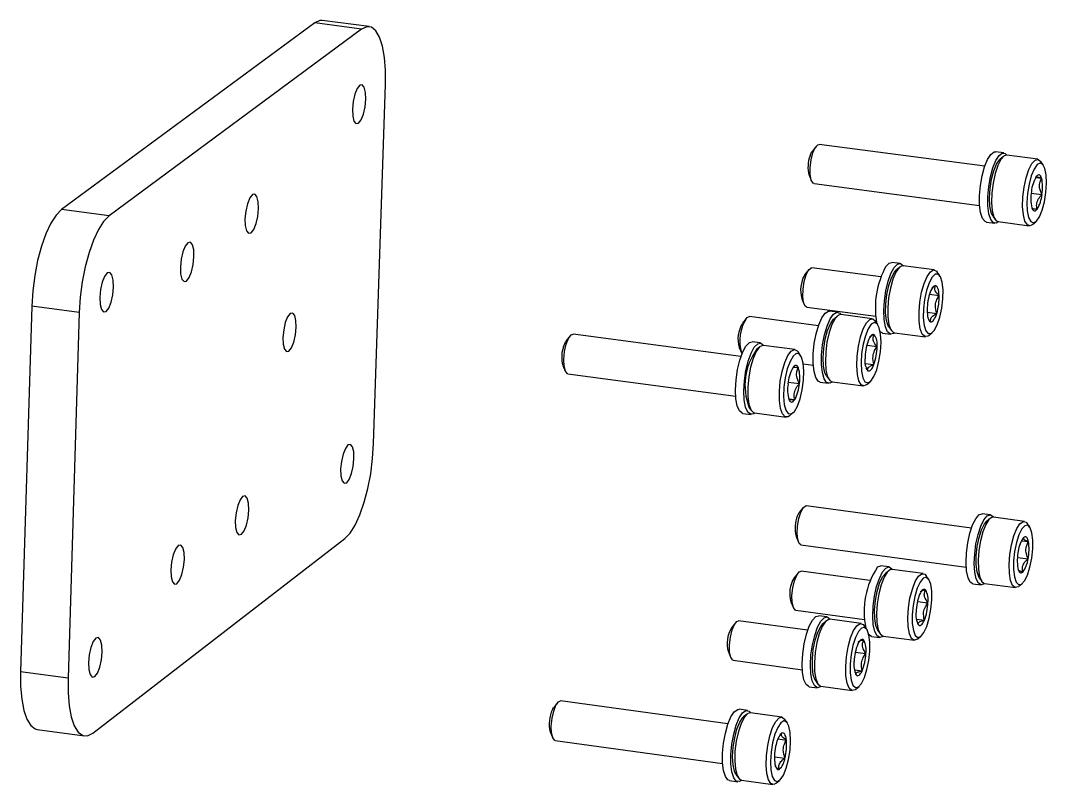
# Model space of a CAD drawing. Header units: millimetres. Extents: x 0 to 279, y 0 to 216.
# Drawn here: x 199.59 to 228.51, y 63.4 to 84.94 of the extents above; entities that cross this region are included whole.
import ezdxf

# ---------------------------------------------------------------- set-up
doc = ezdxf.new("R2010")
doc.units = ezdxf.units.MM

msp = doc.modelspace()

# ---------------------------------------------------------------- linework, layer by layer
at = {"color": 7, "linetype": 'Continuous', "lineweight": 25}
for p, q in [((207.88, 84.87), (200.742, 79.607)), ((209.202, 84.698), (207.88, 84.87)), ((209.416, 84.767), (208.094, 84.939)), ((209.202, 84.698), (202.082, 79.429)), ((209.542, 73.009), (209.876, 83.133)), ((222.014, 81.389), (221.904, 81.25)), ((226.769, 80.829), (222.099, 81.44)), ((227.306, 81.207), (227.074, 81.237)), ((227.294, 81.104), (227.202, 81.026)), ((228.265, 81.025), (227.389, 81.14)), ((228.416, 80.867), (228.347, 80.967)), ((221.817, 80.575), (221.887, 80.412)), ((228.206, 80.516), (228.371, 80.495)), ((228.214, 80.536), (228.222, 80.539)), ((221.956, 80.341), (226.625, 79.728)), ((228.077, 80.073), (228.382, 80.033)), ((202.082, 79.429), (200.742, 79.607)), ((226.817, 79.256), (227.049, 79.225)), ((226.994, 79.427), (227.063, 79.327)), ((227.145, 79.268), (228.021, 79.153)), ((228.116, 79.189), (228.208, 79.267)), ((224.384, 78.09), (224.15, 78.121)), ((221.811, 77.917), (221.7, 77.776)), ((223.84, 77.711), (221.896, 77.967)), ((224.37, 77.986), (224.277, 77.907)), ((225.347, 77.906), (224.466, 78.023)), ((225.501, 77.746), (225.431, 77.846)), ((221.694, 77.768), (221.7, 77.776)), ((225.214, 77.226), (225.482, 77.19)), ((221.611, 77.096), (221.682, 76.931)), ((199.903, 76.883), (199.587, 66.578)), ((201.245, 76.704), (199.903, 76.883)), ((201.245, 76.704), (200.926, 66.394)), ((221.751, 76.86), (223.695, 76.603)), ((222.629, 76.716), (222.395, 76.747)), ((223.597, 76.531), (222.712, 76.648)), ((225.147, 76.714), (225.415, 76.678)), ((220.047, 76.542), (219.936, 76.402)), ((220.064, 76.562), (220.133, 76.594)), ((222.083, 76.335), (220.133, 76.594)), ((222.614, 76.611), (222.521, 76.532)), ((223.751, 76.369), (223.681, 76.47)), ((225.198, 76.49), (225.247, 76.44)), ((219.895, 75.465), (215.164, 76.094)), ((223.889, 76.126), (224.122, 76.095)), ((224.066, 76.299), (224.135, 76.199)), ((224.22, 76.138), (225.1, 76.022)), ((225.197, 76.058), (225.29, 76.137)), ((215.075, 76.041), (214.964, 75.9)), ((220.446, 75.847), (220.211, 75.878)), ((221.418, 75.661), (220.529, 75.779)), ((223.443, 75.784), (223.733, 75.746)), ((219.846, 75.719), (219.917, 75.554)), ((220.43, 75.741), (220.336, 75.662)), ((221.574, 75.498), (221.504, 75.599)), ((214.874, 75.217), (214.944, 75.052)), ((221.651, 75.261), (221.936, 75.223)), ((223.398, 75.273), (223.644, 75.24)), ((215.017, 74.978), (219.747, 74.346)), ((222.309, 74.918), (222.378, 74.818)), ((223.42, 75.136), (223.474, 75.066)), ((221.229, 74.745), (221.545, 74.703)), ((222.131, 74.744), (222.366, 74.713)), ((222.464, 74.756), (223.348, 74.638)), ((223.445, 74.675), (223.538, 74.754)), ((220.122, 74.04), (220.192, 73.939)), ((221.24, 74.275), (221.412, 74.252)), ((219.945, 73.864), (220.18, 73.833)), ((220.279, 73.877), (221.167, 73.758)), ((221.266, 73.795), (221.36, 73.875)), ((221.65, 71.205), (221.54, 71.066)), ((226.393, 70.628), (221.734, 71.255)), ((226.929, 71.003), (226.698, 71.034)), ((226.917, 70.901), (226.825, 70.823)), ((227.885, 70.819), (227.012, 70.936)), ((228.036, 70.661), (227.967, 70.76)), ((201.629, 64.847), (208.731, 70.333)), ((221.451, 70.392), (221.52, 70.229)), ((221.588, 70.159), (226.247, 69.531)), ((227.804, 70.273), (228.001, 70.247)), ((227.689, 69.803), (227.988, 69.763)), ((221.538, 69.4), (221.591, 69.417)), ((223.531, 69.155), (221.591, 69.417)), ((224.073, 69.532), (223.84, 69.563)), ((224.06, 69.428), (223.967, 69.35)), ((225.035, 69.346), (224.156, 69.465)), ((221.506, 69.367), (221.395, 69.227)), ((225.187, 69.186), (225.118, 69.286)), ((226.613, 69.228), (226.682, 69.129)), ((226.435, 69.058), (226.667, 69.027)), ((226.764, 69.07), (227.637, 68.952)), ((227.731, 68.987), (227.823, 69.064)), ((221.304, 68.548), (221.375, 68.383)), ((224.872, 68.563), (225.167, 68.523)), ((221.443, 68.313), (223.383, 68.05)), ((219.784, 67.998), (219.83, 68.011)), ((221.776, 67.747), (219.83, 68.011)), ((222.006, 68.134), (222.088, 68.156)), ((222.321, 68.125), (222.088, 68.156)), ((222.307, 68.02), (222.213, 67.942)), ((223.286, 67.937), (222.404, 68.057)), ((224.84, 68.06), (225.066, 68.03)), ((219.744, 67.96), (219.632, 67.82)), ((223.44, 67.776), (223.371, 67.876)), ((223.752, 67.745), (223.822, 67.645)), ((224.872, 67.941), (224.899, 67.9)), ((223.575, 67.573), (223.808, 67.542)), ((223.905, 67.585), (224.784, 67.465)), ((224.88, 67.501), (224.973, 67.579)), ((219.541, 67.138), (219.611, 66.973)), ((223.118, 67.132), (223.418, 67.091)), ((219.681, 66.901), (221.627, 66.636)), ((200.926, 66.394), (199.587, 66.578)), ((223.092, 66.632), (223.311, 66.602)), ((221.998, 66.331), (222.067, 66.231)), ((221.82, 66.158), (222.054, 66.126)), ((222.151, 66.169), (223.033, 66.049)), ((223.131, 66.085), (223.224, 66.164)), ((214.722, 65.702), (214.611, 65.561)), ((219.53, 65.108), (214.811, 65.754)), ((214.583, 65.517), (214.611, 65.561)), ((220.08, 65.487), (219.845, 65.52)), ((220.064, 65.382), (219.971, 65.303)), ((221.049, 65.298), (220.163, 65.419)), ((221.204, 65.135), (221.135, 65.236)), ((200.058, 64.952), (201.394, 64.768)), ((214.519, 64.88), (214.589, 64.715)), ((221.052, 64.848), (220.994, 64.804)), ((214.661, 64.64), (219.38, 63.992)), ((220.938, 64.687), (221.177, 64.654)), ((220.841, 64.184), (221.137, 64.143)), ((219.752, 63.686), (219.822, 63.585)), ((219.575, 63.511), (219.809, 63.479)), ((219.907, 63.522), (220.793, 63.4)), ((220.892, 63.437), (220.986, 63.516))]:
    msp.add_line(p, q, dxfattribs=at)
at = {"color": 7, "linetype": 'Continuous', "lineweight": 25, "flags": 128}
for points in [[(208.094, 84.939), (208.024, 84.937), (207.88, 84.87)], [(209.876, 83.133), (209.875, 83.535), (209.846, 83.9), (209.789, 84.215), (209.708, 84.467), (209.604, 84.647), (209.482, 84.748), (209.346, 84.765), (209.202, 84.698)], [(209.32, 82.719), (209.313, 82.913), (209.278, 83.056), (209.221, 83.127), (209.15, 83.114), (209.077, 83.02), (209.012, 82.858), (208.965, 82.654), (208.944, 82.439), (208.952, 82.245), (208.987, 82.102), (209.044, 82.032), (209.115, 82.045), (209.188, 82.139), (209.253, 82.3), (209.299, 82.504), (209.32, 82.719)], [(221.925, 81.206), (221.99, 81.354), (222.061, 81.432), (222.099, 81.44)], [(221.843, 81.123), (221.888, 81.226), (221.904, 81.25)], [(221.956, 80.341), (221.927, 80.354), (221.876, 80.44), (221.849, 80.595), (221.848, 80.795), (221.875, 81.01), (221.925, 81.206)], [(226.764, 80.815), (226.847, 81.021), (226.939, 81.164), (227.031, 81.232), (227.074, 81.237)], [(226.994, 79.427), (226.948, 79.525), (226.912, 79.708), (226.901, 79.941), (226.918, 80.201), (226.96, 80.462), (227.023, 80.699), (227.102, 80.889), (227.188, 81.013), (227.202, 81.026)], [(227.389, 81.14), (227.315, 81.12), (227.224, 81.021), (227.136, 80.85), (227.06, 80.621), (227.002, 80.355), (226.968, 80.076), (226.961, 79.808), (226.981, 79.575), (227.026, 79.399), (227.093, 79.294), (227.145, 79.268)], [(226.996, 80.785), (227.08, 80.991), (227.171, 81.134), (227.263, 81.202), (227.348, 81.191), (227.395, 81.143)], [(228.116, 79.189), (228.051, 79.154), (227.969, 79.179), (227.902, 79.284), (227.857, 79.46), (227.837, 79.693), (227.845, 79.961), (227.879, 80.24), (227.936, 80.506), (228.012, 80.735), (228.1, 80.907), (228.191, 81.005), (228.278, 81.023), (228.347, 80.967)], [(226.817, 79.256), (226.776, 79.271), (226.704, 79.361), (226.652, 79.523), (226.624, 79.743), (226.622, 80.005), (226.647, 80.286), (226.695, 80.563), (226.764, 80.815)], [(227.154, 79.267), (227.093, 79.23), (227.008, 79.241), (226.936, 79.331), (226.885, 79.492), (226.857, 79.713), (226.855, 79.974), (226.879, 80.255), (226.927, 80.533), (226.996, 80.785)], [(228.387, 79.594), (228.45, 79.831), (228.492, 80.092), (228.508, 80.352), (228.498, 80.585), (228.462, 80.768), (228.403, 80.884), (228.328, 80.921), (228.243, 80.875), (228.158, 80.751), (228.079, 80.561), (228.016, 80.324), (227.974, 80.063), (227.957, 79.803), (227.967, 79.57), (228.004, 79.387), (228.063, 79.271), (228.138, 79.235), (228.223, 79.281), (228.308, 79.405), (228.387, 79.594)], [(228.371, 80.495), (228.358, 80.529), (228.343, 80.556), (228.325, 80.575), (228.306, 80.585), (228.286, 80.586), (228.265, 80.579), (228.244, 80.563), (228.222, 80.539)], [(206.296, 79.635), (206.288, 79.83), (206.252, 79.973), (206.194, 80.044), (206.122, 80.03), (206.048, 79.935), (205.982, 79.772), (205.935, 79.567), (205.914, 79.35), (205.922, 79.155), (205.958, 79.011), (206.016, 78.941), (206.088, 78.955), (206.162, 79.05), (206.228, 79.213), (206.275, 79.418), (206.296, 79.635)], [(200.742, 79.607), (200.59, 79.455), (200.441, 79.225), (200.302, 78.928), (200.176, 78.573), (200.07, 78.176), (199.987, 77.751), (199.931, 77.314), (199.903, 76.883)], [(228.095, 79.66), (228.108, 79.626), (228.123, 79.599), (228.141, 79.581), (228.16, 79.57), (228.18, 79.569), (228.201, 79.576), (228.222, 79.592), (228.244, 79.616)], [(202.082, 79.429), (201.931, 79.277), (201.783, 79.047), (201.643, 78.75), (201.518, 78.395), (201.412, 77.997), (201.329, 77.572), (201.272, 77.135), (201.245, 76.704)], [(204.477, 78.277), (204.469, 78.473), (204.433, 78.617), (204.375, 78.687), (204.302, 78.674), (204.227, 78.578), (204.161, 78.414), (204.114, 78.208), (204.093, 77.99), (204.101, 77.794), (204.137, 77.65), (204.196, 77.58), (204.268, 77.594), (204.343, 77.69), (204.409, 77.853), (204.456, 78.06), (204.477, 78.277)], [(223.982, 78.007), (224.075, 78.102), (224.15, 78.121)], [(202.21, 77.423), (202.201, 77.62), (202.165, 77.765), (202.106, 77.835), (202.032, 77.821), (201.957, 77.725), (201.89, 77.56), (201.842, 77.352), (201.821, 77.134), (201.829, 76.937), (201.866, 76.792), (201.926, 76.722), (201.999, 76.736), (202.074, 76.832), (202.141, 76.997), (202.189, 77.204), (202.21, 77.423)], [(221.751, 76.86), (221.71, 76.885), (221.663, 76.988), (221.641, 77.156), (221.647, 77.364), (221.679, 77.579), (221.734, 77.769), (221.802, 77.904)], [(221.802, 77.904), (221.874, 77.965), (221.896, 77.967)], [(224.229, 76.137), (224.197, 76.114), (224.108, 76.098), (224.03, 76.163), (223.971, 76.303), (223.934, 76.507), (223.923, 76.759), (223.939, 77.038), (223.981, 77.321), (224.044, 77.586), (224.124, 77.81), (224.215, 77.977)], [(224.066, 76.299), (224.047, 76.332), (223.998, 76.485), (223.975, 76.698), (223.978, 76.95), (224.009, 77.215), (224.063, 77.469), (224.136, 77.685), (224.221, 77.844), (224.277, 77.907)], [(224.466, 78.023), (224.445, 78.023), (224.354, 77.972), (224.262, 77.841), (224.177, 77.643), (224.107, 77.395), (224.057, 77.119), (224.034, 76.839), (224.037, 76.581), (224.068, 76.367), (224.124, 76.217), (224.199, 76.144), (224.22, 76.138)], [(224.215, 77.977), (224.309, 78.071), (224.398, 78.087), (224.476, 78.021), (224.477, 78.019)], [(225.197, 76.058), (225.167, 76.037), (225.08, 76.027), (225.005, 76.1), (224.95, 76.251), (224.919, 76.464), (224.915, 76.722), (224.939, 77.002), (224.988, 77.278), (225.058, 77.527), (225.143, 77.725), (225.235, 77.855), (225.326, 77.907), (225.408, 77.874), (225.431, 77.846)], [(225.346, 76.201), (225.431, 76.359), (225.503, 76.576), (225.558, 76.829), (225.588, 77.095), (225.592, 77.346), (225.569, 77.559), (225.52, 77.713), (225.452, 77.792), (225.37, 77.789), (225.282, 77.704), (225.198, 77.545), (225.125, 77.328), (225.071, 77.075), (225.04, 76.809), (225.036, 76.557), (225.06, 76.344), (225.108, 76.191), (225.177, 76.112), (225.259, 76.115), (225.346, 76.201)], [(225.382, 77.464), (225.361, 77.462), (225.339, 77.452), (225.317, 77.433), (225.295, 77.406), (225.273, 77.371), (225.252, 77.329), (225.232, 77.28), (225.214, 77.226)], [(225.482, 77.19), (225.478, 77.247), (225.471, 77.299), (225.462, 77.346), (225.45, 77.385), (225.436, 77.417), (225.419, 77.441), (225.401, 77.457), (225.382, 77.464)], [(207.36, 76.289), (207.352, 76.481), (207.317, 76.622), (207.26, 76.691), (207.19, 76.677), (207.116, 76.582), (207.052, 76.421), (207.006, 76.219), (206.985, 76.005), (206.992, 75.813), (207.028, 75.671), (207.085, 75.603), (207.155, 75.617), (207.228, 75.711), (207.293, 75.872), (207.339, 76.075), (207.36, 76.289)], [(222.131, 74.744), (222.077, 74.769), (222.007, 74.872), (221.958, 75.046), (221.933, 75.276), (221.935, 75.545), (221.964, 75.83), (222.017, 76.108), (222.09, 76.357), (222.177, 76.556), (222.271, 76.689)], [(222.473, 74.755), (222.397, 74.713), (222.311, 74.737), (222.241, 74.84), (222.192, 75.014), (222.167, 75.245), (222.17, 75.514), (222.198, 75.799), (222.252, 76.077), (222.325, 76.326), (222.412, 76.525), (222.506, 76.658)], [(222.271, 76.689), (222.365, 76.746), (222.395, 76.747)], [(222.712, 76.648), (222.642, 76.631), (222.549, 76.536), (222.459, 76.367), (222.38, 76.139), (222.32, 75.872), (222.284, 75.589), (222.275, 75.317), (222.293, 75.079), (222.338, 74.897), (222.405, 74.786), (222.464, 74.756)], [(222.506, 76.658), (222.599, 76.715), (222.684, 76.691), (222.722, 76.647)], [(225.147, 76.714), (225.151, 76.657), (225.157, 76.604), (225.167, 76.558), (225.179, 76.519), (225.193, 76.487), (225.209, 76.463), (225.228, 76.447), (225.247, 76.44)], [(225.247, 76.44), (225.268, 76.442), (225.29, 76.452), (225.312, 76.471), (225.334, 76.498), (225.355, 76.533), (225.376, 76.575), (225.396, 76.624), (225.415, 76.678)], [(222.309, 74.918), (222.265, 75.01), (222.227, 75.193), (222.215, 75.427), (222.231, 75.689), (222.273, 75.954), (222.337, 76.195), (222.417, 76.389), (222.504, 76.517), (222.521, 76.532)], [(223.445, 74.675), (223.373, 74.639), (223.289, 74.668), (223.223, 74.779), (223.178, 74.961), (223.159, 75.199), (223.168, 75.472), (223.205, 75.754), (223.265, 76.022), (223.343, 76.25), (223.433, 76.419), (223.527, 76.514), (223.615, 76.526), (223.681, 76.47)], [(223.556, 74.77), (223.643, 74.898), (223.723, 75.093), (223.787, 75.333), (223.829, 75.598), (223.845, 75.86), (223.833, 76.094), (223.795, 76.276), (223.734, 76.391), (223.657, 76.425), (223.57, 76.375), (223.482, 76.247), (223.403, 76.053), (223.339, 75.812), (223.297, 75.547), (223.281, 75.285), (223.293, 75.051), (223.331, 74.868), (223.392, 74.754), (223.469, 74.721), (223.556, 74.77)], [(214.969, 75.811), (215.034, 75.976), (215.107, 76.074), (215.164, 76.094)], [(223.652, 76.079), (223.632, 76.087), (223.611, 76.086), (223.589, 76.076), (223.567, 76.057), (223.545, 76.03), (223.523, 75.996), (223.502, 75.954), (223.481, 75.906)], [(223.889, 76.126), (223.875, 76.129), (223.815, 76.17)], [(214.891, 75.741), (214.936, 75.855), (214.964, 75.9)], [(215.017, 74.978), (215.003, 74.981), (214.946, 75.049), (214.911, 75.191), (214.903, 75.386), (214.923, 75.603), (214.969, 75.811)], [(219.863, 75.366), (219.945, 75.594), (220.037, 75.762), (220.133, 75.859), (220.211, 75.878)], [(220.529, 75.779), (220.515, 75.78), (220.422, 75.735), (220.328, 75.609), (220.24, 75.414), (220.168, 75.166), (220.116, 74.889), (220.09, 74.606), (220.091, 74.343), (220.121, 74.123), (220.176, 73.965), (220.251, 73.885), (220.279, 73.877)], [(220.099, 75.335), (220.18, 75.562), (220.273, 75.731), (220.368, 75.828), (220.459, 75.844), (220.539, 75.779), (220.54, 75.778)], [(221.266, 73.795), (221.228, 73.77), (221.139, 73.766), (221.064, 73.847), (221.01, 74.004), (220.98, 74.224), (220.978, 74.487), (221.005, 74.77), (221.056, 75.048), (221.129, 75.295), (221.216, 75.491), (221.31, 75.617), (221.403, 75.662), (221.485, 75.622), (221.504, 75.599)], [(221.565, 74.277), (221.624, 74.528), (221.659, 74.796), (221.668, 75.054), (221.648, 75.277), (221.603, 75.444), (221.536, 75.537), (221.454, 75.549), (221.366, 75.477), (221.279, 75.328), (221.202, 75.118), (221.143, 74.866), (221.107, 74.598), (221.099, 74.34), (221.118, 74.117), (221.164, 73.95), (221.231, 73.857), (221.313, 73.846), (221.401, 73.918), (221.488, 74.067), (221.565, 74.277)], [(219.945, 73.864), (219.932, 73.867), (219.852, 73.931), (219.791, 74.072), (219.753, 74.277), (219.742, 74.531), (219.757, 74.812), (219.799, 75.098), (219.863, 75.366)], [(220.289, 73.875), (220.258, 73.853), (220.167, 73.836), (220.088, 73.9), (220.027, 74.041), (219.989, 74.246), (219.977, 74.5), (219.993, 74.781), (220.035, 75.067), (220.099, 75.335)], [(221.516, 75.148), (221.501, 75.177), (221.483, 75.199), (221.464, 75.211), (221.443, 75.215), (221.422, 75.21), (221.4, 75.196), (221.377, 75.173), (221.355, 75.143)], [(223.474, 75.066), (223.494, 75.059), (223.515, 75.06), (223.537, 75.07), (223.559, 75.088), (223.581, 75.115), (223.603, 75.15), (223.624, 75.191), (223.644, 75.24)], [(221.251, 74.246), (221.266, 74.217), (221.284, 74.196), (221.303, 74.184), (221.324, 74.18), (221.345, 74.185), (221.367, 74.199), (221.39, 74.222), (221.412, 74.252)], [(208.987, 72.584), (208.98, 72.776), (208.945, 72.918), (208.888, 72.986), (208.817, 72.972), (208.744, 72.876), (208.679, 72.714), (208.633, 72.51), (208.612, 72.295), (208.62, 72.103), (208.655, 71.961), (208.712, 71.893), (208.782, 71.908), (208.856, 72.003), (208.92, 72.165), (208.967, 72.369), (208.987, 72.584)], [(208.731, 70.333), (208.877, 70.486), (209.02, 70.713), (209.155, 71.007), (209.276, 71.355), (209.379, 71.745), (209.459, 72.161), (209.514, 72.588), (209.542, 73.009)], [(206.022, 71.134), (206.015, 71.328), (205.979, 71.47), (205.921, 71.539), (205.849, 71.524), (205.775, 71.428), (205.71, 71.264), (205.663, 71.059), (205.642, 70.843), (205.65, 70.649), (205.685, 70.507), (205.743, 70.438), (205.815, 70.453), (205.889, 70.55), (205.955, 70.713), (206.001, 70.918), (206.022, 71.134)], [(221.581, 71.078), (221.65, 71.204), (221.72, 71.255), (221.734, 71.255)], [(221.588, 70.159), (221.541, 70.192), (221.498, 70.303), (221.48, 70.476), (221.489, 70.684), (221.525, 70.896), (221.581, 71.078)], [(221.492, 70.979), (221.54, 71.066), (221.54, 71.066)], [(226.425, 70.716), (226.513, 70.894), (226.606, 71.003), (226.695, 71.034), (226.698, 71.034)], [(227.012, 70.936), (226.977, 70.934), (226.887, 70.871), (226.797, 70.731), (226.714, 70.526), (226.647, 70.274), (226.602, 69.998), (226.582, 69.723), (226.589, 69.473), (226.623, 69.269), (226.68, 69.132), (226.756, 69.071), (226.764, 69.07)], [(226.657, 70.684), (226.745, 70.862), (226.837, 70.972), (226.926, 71.003), (227.005, 70.955), (227.02, 70.935)], [(226.435, 69.058), (226.36, 69.106), (226.298, 69.23), (226.257, 69.42), (226.242, 69.661), (226.253, 69.934), (226.289, 70.215), (226.348, 70.483), (226.425, 70.716)], [(226.772, 69.069), (226.76, 69.059), (226.67, 69.026), (226.592, 69.074), (226.529, 69.199), (226.489, 69.389), (226.474, 69.63), (226.485, 69.903), (226.521, 70.184), (226.58, 70.452), (226.657, 70.684)], [(226.613, 69.228), (226.599, 69.25), (226.55, 69.396), (226.525, 69.602), (226.527, 69.848), (226.555, 70.111), (226.607, 70.365), (226.678, 70.584), (226.761, 70.747), (226.825, 70.823)], [(227.731, 68.987), (227.716, 68.976), (227.629, 68.953), (227.554, 69.014), (227.497, 69.151), (227.463, 69.355), (227.456, 69.605), (227.476, 69.88), (227.522, 70.156), (227.588, 70.408), (227.671, 70.613), (227.761, 70.753), (227.851, 70.817), (227.933, 70.797), (227.967, 70.76)], [(227.971, 69.305), (228.042, 69.524), (228.094, 69.777), (228.122, 70.04), (228.124, 70.286), (228.099, 70.492), (228.05, 70.638), (227.981, 70.708), (227.9, 70.697), (227.813, 70.606), (227.731, 70.442), (227.66, 70.223), (227.608, 69.969), (227.58, 69.706), (227.578, 69.46), (227.603, 69.254), (227.652, 69.108), (227.721, 69.038), (227.802, 69.049), (227.888, 69.141), (227.971, 69.305)], [(228.001, 70.247), (227.99, 70.289), (227.977, 70.323), (227.962, 70.35), (227.944, 70.369), (227.926, 70.379), (227.906, 70.38), (227.885, 70.373), (227.863, 70.358)], [(204.207, 69.744), (204.199, 69.938), (204.163, 70.081), (204.104, 70.15), (204.032, 70.135), (203.957, 70.037), (203.891, 69.873), (203.844, 69.667), (203.823, 69.45), (203.831, 69.255), (203.867, 69.112), (203.926, 69.044), (203.998, 69.059), (204.073, 69.156), (204.139, 69.321), (204.186, 69.527), (204.207, 69.744)], [(223.914, 67.584), (223.902, 67.573), (223.811, 67.541), (223.731, 67.59), (223.668, 67.715), (223.627, 67.907), (223.611, 68.15), (223.623, 68.424), (223.659, 68.708), (223.719, 68.978), (223.797, 69.212), (223.886, 69.391), (223.98, 69.501)], [(224.156, 69.465), (224.113, 69.46), (224.021, 69.389), (223.93, 69.242), (223.848, 69.03), (223.782, 68.774), (223.738, 68.495), (223.72, 68.219), (223.73, 67.97), (223.766, 67.771), (223.826, 67.638), (223.905, 67.585), (223.905, 67.585)], [(223.747, 69.532), (223.837, 69.564), (223.84, 69.563)], [(223.98, 69.501), (224.07, 69.532), (224.15, 69.483), (224.165, 69.463)], [(227.701, 69.499), (227.712, 69.457), (227.725, 69.423), (227.74, 69.396), (227.758, 69.378), (227.776, 69.367), (227.796, 69.366), (227.817, 69.373), (227.839, 69.389)], [(221.443, 68.313), (221.427, 68.317), (221.373, 68.388), (221.34, 68.531), (221.334, 68.725), (221.356, 68.941), (221.403, 69.144), (221.467, 69.306), (221.538, 69.4)], [(223.752, 67.745), (223.751, 67.748), (223.696, 67.882), (223.666, 68.08), (223.663, 68.322), (223.687, 68.586), (223.735, 68.845), (223.804, 69.074), (223.886, 69.25), (223.967, 69.35)], [(224.88, 67.501), (224.873, 67.495), (224.784, 67.465), (224.706, 67.519), (224.646, 67.651), (224.609, 67.851), (224.6, 68.1), (224.617, 68.376), (224.661, 68.655), (224.727, 68.911), (224.809, 69.123), (224.9, 69.271), (224.992, 69.341), (225.077, 69.329), (225.118, 69.286)], [(224.966, 67.574), (225.054, 67.681), (225.136, 67.857), (225.204, 68.086), (225.253, 68.344), (225.277, 68.608), (225.274, 68.85), (225.244, 69.048), (225.19, 69.182), (225.117, 69.239), (225.033, 69.213), (224.946, 69.107), (224.864, 68.931), (224.795, 68.702), (224.746, 68.443), (224.722, 68.179), (224.726, 67.936), (224.756, 67.738), (224.81, 67.604), (224.882, 67.548), (224.966, 67.574)], [(225.101, 68.887), (225.082, 68.9), (225.063, 68.905), (225.042, 68.901), (225.02, 68.888), (224.998, 68.867), (224.976, 68.838), (224.954, 68.801), (224.933, 68.757)], [(219.681, 66.901), (219.659, 66.91), (219.606, 66.988), (219.575, 67.139), (219.572, 67.337), (219.597, 67.554), (219.646, 67.756), (219.712, 67.912), (219.784, 67.998)], [(221.82, 66.158), (221.812, 66.159), (221.733, 66.219), (221.672, 66.355), (221.634, 66.556), (221.622, 66.805), (221.637, 67.084), (221.677, 67.368), (221.74, 67.635), (221.82, 67.863), (221.912, 68.034), (222.006, 68.134)], [(222.161, 66.168), (222.136, 66.149), (222.045, 66.128), (221.967, 66.187), (221.906, 66.323), (221.868, 66.524), (221.856, 66.774), (221.87, 67.052), (221.911, 67.336), (221.974, 67.603), (222.054, 67.832), (222.145, 68.003), (222.24, 68.102), (222.24, 68.102)], [(222.404, 68.057), (222.373, 68.056), (222.281, 67.995), (222.188, 67.857), (222.104, 67.652), (222.034, 67.399), (221.987, 67.121), (221.965, 66.842), (221.972, 66.587), (222.005, 66.379), (222.063, 66.236), (222.14, 66.172), (222.151, 66.169)], [(222.24, 68.102), (222.33, 68.123), (222.409, 68.063), (222.414, 68.056)], [(224.899, 67.9), (224.917, 67.887), (224.937, 67.882), (224.958, 67.886), (224.98, 67.899), (225.002, 67.92), (225.024, 67.949), (225.045, 67.986), (225.066, 68.03)], [(221.998, 66.331), (221.988, 66.346), (221.936, 66.489), (221.909, 66.695), (221.909, 66.943), (221.936, 67.208), (221.988, 67.466), (222.06, 67.69), (222.144, 67.859), (222.213, 67.942)], [(223.131, 66.085), (223.111, 66.07), (223.022, 66.051), (222.945, 66.116), (222.888, 66.259), (222.854, 66.467), (222.848, 66.722), (222.87, 67.001), (222.917, 67.279), (222.986, 67.532), (223.071, 67.737), (223.163, 67.876), (223.255, 67.936), (223.339, 67.912), (223.371, 67.876)], [(223.206, 66.15), (223.294, 66.248), (223.378, 66.416), (223.449, 66.641), (223.501, 66.898), (223.528, 67.163), (223.529, 67.411), (223.502, 67.617), (223.45, 67.76), (223.379, 67.827), (223.295, 67.812), (223.207, 67.715), (223.123, 67.546), (223.052, 67.322), (223, 67.064), (222.972, 66.798), (222.972, 66.55), (222.999, 66.345), (223.051, 66.201), (223.122, 66.134), (223.206, 66.15)], [(201.889, 67.134), (201.881, 67.329), (201.844, 67.472), (201.785, 67.541), (201.712, 67.525), (201.636, 67.427), (201.57, 67.261), (201.522, 67.054), (201.501, 66.836), (201.509, 66.64), (201.546, 66.497), (201.605, 66.429), (201.678, 66.445), (201.754, 66.543), (201.82, 66.708), (201.868, 66.916), (201.889, 67.134)], [(223.358, 67.47), (223.34, 67.486), (223.32, 67.494), (223.299, 67.492), (223.277, 67.482), (223.255, 67.464), (223.233, 67.437), (223.211, 67.402), (223.19, 67.36)], [(223.575, 67.573), (223.498, 67.621), (223.477, 67.652)], [(199.587, 66.578), (199.589, 66.171), (199.621, 65.803), (199.681, 65.488), (199.767, 65.238), (199.876, 65.061), (200.003, 64.967), (200.058, 64.952)], [(223.143, 66.491), (223.162, 66.475), (223.181, 66.468), (223.202, 66.469), (223.224, 66.479), (223.246, 66.498), (223.268, 66.525), (223.29, 66.56), (223.311, 66.602)], [(200.926, 66.394), (200.927, 65.987), (200.959, 65.619), (201.019, 65.304), (201.104, 65.053), (201.213, 64.877), (201.34, 64.782), (201.48, 64.772), (201.629, 64.847)], [(214.681, 65.637), (214.754, 65.734), (214.811, 65.754)], [(214.661, 64.64), (214.647, 64.644), (214.59, 64.712), (214.556, 64.854), (214.549, 65.049), (214.57, 65.266), (214.617, 65.472), (214.681, 65.637)], [(219.615, 65.308), (219.709, 65.45), (219.804, 65.516), (219.845, 65.52)], [(220.163, 65.419), (220.086, 65.399), (219.992, 65.298), (219.901, 65.124), (219.823, 64.892), (219.763, 64.622), (219.727, 64.339), (219.719, 64.067), (219.74, 63.832), (219.786, 63.653), (219.855, 63.547), (219.907, 63.522)], [(219.849, 65.276), (219.944, 65.418), (220.038, 65.484), (220.125, 65.469), (220.173, 65.418)], [(219.575, 63.511), (219.53, 63.529), (219.457, 63.623), (219.405, 63.79), (219.378, 64.015), (219.378, 64.282), (219.404, 64.567), (219.456, 64.848), (219.528, 65.102), (219.615, 65.308)], [(219.918, 63.521), (219.852, 63.482), (219.765, 63.497), (219.692, 63.591), (219.64, 63.758), (219.613, 63.983), (219.613, 64.249), (219.639, 64.534), (219.691, 64.815), (219.763, 65.069), (219.849, 65.276)], [(219.752, 63.686), (219.71, 63.775), (219.672, 63.957), (219.66, 64.191), (219.676, 64.454), (219.719, 64.719), (219.783, 64.961), (219.864, 65.157), (219.952, 65.286), (219.971, 65.303)], [(220.892, 63.437), (220.825, 63.402), (220.741, 63.425), (220.672, 63.531), (220.626, 63.71), (220.606, 63.946), (220.614, 64.217), (220.649, 64.5), (220.709, 64.77), (220.788, 65.003), (220.878, 65.177), (220.972, 65.277), (221.062, 65.295), (221.135, 65.236)], [(221.093, 63.663), (221.173, 63.859), (221.238, 64.101), (221.28, 64.366), (221.296, 64.629), (221.285, 64.863), (221.247, 65.045), (221.185, 65.158), (221.107, 65.191), (221.02, 65.14), (220.932, 65.011), (220.851, 64.815), (220.787, 64.573), (220.744, 64.307), (220.728, 64.044), (220.739, 63.81), (220.778, 63.628), (220.839, 63.515), (220.917, 63.483), (221.005, 63.534), (221.093, 63.663)], [(221.177, 64.654), (221.169, 64.705), (221.159, 64.749), (221.146, 64.786), (221.131, 64.815), (221.113, 64.836), (221.094, 64.849), (221.074, 64.853), (221.052, 64.848)], [(220.848, 64.019), (220.855, 63.969), (220.866, 63.925), (220.879, 63.888), (220.894, 63.858), (220.911, 63.837), (220.93, 63.825), (220.951, 63.821), (220.972, 63.826)]]:
    msp.add_lwpolyline(points, dxfattribs=at)
at = {"color": 7, "linetype": 'Continuous', "lineweight": 25}
for centre, radius, start, end in [((222.675, 80.809), 0.89, 159.3133, 195.2548), ((229.063, 80.028), 0.984, 148.7474, 174.5505), ((227.255, 80.237), 1.145, 349.7689, 13.0082), ((229.21, 79.918), 1.145, 169.7629, 193.0281), ((227.402, 80.127), 0.985, 328.7728, 354.5438), ((226.16, 76.83), 2.476, 151.5951, 189.5957), ((222.431, 77.336), 0.854, 149.6164, 196.3075), ((226.731, 76.766), 1.586, 163.1521, 181.9034), ((223.897, 77.138), 1.586, 343.1603, 1.8955), ((220.661, 75.959), 0.849, 148.6016, 196.4061), ((221.06, 75.902), 1.195, 146.4686, 196.9136), ((223.291, 75.814), 0.447, 351.2168, 36.2601), ((224.936, 75.39), 1.543, 160.47, 179.6545), ((215.768, 75.45), 0.924, 161.6464, 194.5851), ((221.732, 74.653), 1.723, 144.1402, 200.8305), ((222.19, 75.755), 1.543, 340.4805, 359.648), ((223.834, 75.331), 0.447, 171.1974, 216.3252), ((222.37, 74.599), 1.152, 151.8419, 175.3959), ((220.576, 74.864), 0.982, 350.5561, 16.8099), ((222.19, 74.53), 0.981, 170.549, 196.8358), ((220.396, 74.796), 1.152, 331.8628, 355.39), ((222.34, 70.624), 0.919, 157.275, 194.5588), ((228.467, 69.899), 0.759, 142.7819, 173.5696), ((226.676, 70.038), 1.341, 348.1574, 8.9713), ((229.025, 69.708), 1.34, 168.1516, 188.986), ((227.234, 69.848), 0.76, 322.8175, 353.5605), ((225.626, 68.28), 2.258, 146.3211, 192.0721), ((222.115, 68.785), 0.845, 148.4738, 196.3128), ((224.601, 68.608), 0.572, 351.4786, 29.1582), ((226.306, 68.219), 1.475, 158.581, 178.2407), ((225.397, 68.179), 0.571, 171.4645, 209.2074), ((223.693, 68.568), 1.475, 338.5933, 358.2349), ((220.352, 67.377), 0.845, 148.3623, 196.3679), ((222.791, 67.185), 0.635, 351.4727, 26.6888), ((224.517, 66.813), 1.435, 157.5885, 177.7026), ((223.709, 66.776), 0.634, 171.4604, 206.7329), ((221.984, 67.149), 1.436, 337.6019, 357.697), ((215.42, 65.111), 0.93, 154.1703, 194.4144), ((221.388, 64.472), 0.504, 131.79, 173.3877), ((222.357, 64.158), 1.516, 165.7765, 185.2513), ((219.667, 64.516), 1.516, 345.7833, 5.2404), ((220.635, 64.202), 0.505, 311.8487, 353.3714)]:
    msp.add_arc(centre, radius, start, end, dxfattribs=at)
for points, knots in [([(228.371, 80.495), (228.316, 80.505), (228.25, 80.518), (228.235, 80.525), (228.233, 80.526)], [0, 0, 0, 0, 0.827273, 1, 1, 1, 1]), ([(228.382, 80.033), (228.352, 80.103), (228.3, 80.223), (228.318, 80.384), (228.355, 80.461), (228.371, 80.495)], [0, 0, 0, 0, 0.439122, 0.751371, 1, 1, 1, 1]), ([(228.244, 79.616), (228.24, 79.638), (228.226, 79.708), (228.235, 79.83), (228.304, 79.95), (228.362, 80.011), (228.382, 80.033)], [0, 0, 0, 0, 0.156025, 0.493707, 0.819058, 1, 1, 1, 1]), ([(228.095, 79.654), (228.093, 79.653), (228.088, 79.65), (228.151, 79.635), (228.216, 79.622), (228.244, 79.616)], [0, 0, 0, 0, 0.241635, 0.663828, 1, 1, 1, 1]), ([(225.382, 77.464), (225.358, 77.452), (225.316, 77.431), (225.289, 77.405), (225.278, 77.394)], [0, 0, 0, 0, 0.5529543, 1, 1, 1, 1]), ([(225.482, 77.19), (225.439, 77.233), (225.364, 77.307), (225.351, 77.401), (225.372, 77.445), (225.382, 77.464)], [0, 0, 0, 0, 0.439122, 0.751371, 1, 1, 1, 1]), ([(225.415, 76.678), (225.395, 76.755), (225.362, 76.887), (225.408, 77.067), (225.459, 77.152), (225.482, 77.19)], [0, 0, 0, 0, 0.439122, 0.751371, 1, 1, 1, 1]), ([(225.247, 76.44), (225.244, 76.453), (225.235, 76.495), (225.252, 76.567), (225.329, 76.633), (225.392, 76.666), (225.415, 76.678)], [0, 0, 0, 0, 0.156025, 0.493707, 0.819058, 1, 1, 1, 1]), ([(223.652, 76.079), (223.628, 76.071), (223.571, 76.051), (223.536, 76.025), (223.515, 76.009)], [0, 0, 0, 0, 0.402834, 1, 1, 1, 1]), ([(223.733, 75.746), (223.692, 75.798), (223.622, 75.886), (223.615, 76.001), (223.64, 76.055), (223.652, 76.079)], [0, 0, 0, 0, 0.439122, 0.751371, 1, 1, 1, 1]), ([(223.644, 75.24), (223.628, 75.316), (223.6, 75.447), (223.653, 75.624), (223.709, 75.709), (223.733, 75.746)], [0, 0, 0, 0, 0.439122, 0.751371, 1, 1, 1, 1]), ([(223.474, 75.066), (223.471, 75.076), (223.462, 75.108), (223.48, 75.161), (223.558, 75.209), (223.622, 75.232), (223.644, 75.24)], [0, 0, 0, 0, 0.156025, 0.493707, 0.819058, 1, 1, 1, 1]), ([(221.516, 75.148), (221.46, 75.152), (221.384, 75.157), (221.367, 75.153), (221.363, 75.152)], [0, 0, 0, 0, 0.7324031, 1, 1, 1, 1]), ([(221.545, 74.703), (221.511, 74.771), (221.454, 74.886), (221.466, 75.042), (221.501, 75.116), (221.516, 75.148)], [0, 0, 0, 0, 0.439122, 0.751371, 1, 1, 1, 1]), ([(221.412, 74.252), (221.407, 74.276), (221.392, 74.35), (221.399, 74.483), (221.466, 74.612), (221.524, 74.679), (221.545, 74.703)], [0, 0, 0, 0, 0.156025, 0.493707, 0.819058, 1, 1, 1, 1]), ([(221.251, 74.246), (221.245, 74.251), (221.234, 74.259), (221.314, 74.258), (221.382, 74.254), (221.412, 74.252)], [0, 0, 0, 0, 0.439122, 0.751371, 1, 1, 1, 1]), ([(228.001, 70.247), (227.952, 70.267), (227.869, 70.3), (227.842, 70.337), (227.857, 70.351), (227.863, 70.358)], [0, 0, 0, 0, 0.4391222, 0.7513715, 1, 1, 1, 1]), ([(227.988, 69.763), (227.961, 69.836), (227.915, 69.961), (227.941, 70.131), (227.982, 70.211), (228.001, 70.247)], [0, 0, 0, 0, 0.439122, 0.751371, 1, 1, 1, 1]), ([(227.839, 69.389), (227.835, 69.409), (227.823, 69.471), (227.835, 69.582), (227.907, 69.688), (227.967, 69.743), (227.988, 69.763)], [0, 0, 0, 0, 0.156025, 0.493707, 0.819058, 1, 1, 1, 1]), ([(227.698, 69.465), (227.697, 69.463), (227.694, 69.452), (227.75, 69.424), (227.812, 69.4), (227.839, 69.389)], [0, 0, 0, 0, 0.093653, 0.59823, 1, 1, 1, 1]), ([(225.101, 68.887), (225.079, 68.881), (225.018, 68.865), (224.958, 68.845), (224.95, 68.829), (224.95, 68.828)], [0, 0, 0, 0, 0.347813, 0.973212, 1, 1, 1, 1]), ([(225.167, 68.523), (225.129, 68.579), (225.063, 68.675), (225.061, 68.801), (225.089, 68.86), (225.101, 68.887)], [0, 0, 0, 0, 0.439122, 0.751371, 1, 1, 1, 1]), ([(225.066, 68.03), (225.051, 68.104), (225.027, 68.232), (225.085, 68.404), (225.142, 68.486), (225.167, 68.523)], [0, 0, 0, 0, 0.439122, 0.751371, 1, 1, 1, 1]), ([(224.899, 67.9), (224.896, 67.908), (224.886, 67.933), (224.903, 67.974), (224.981, 68.008), (225.044, 68.024), (225.066, 68.03)], [0, 0, 0, 0, 0.156025, 0.493707, 0.819058, 1, 1, 1, 1]), ([(223.358, 67.47), (223.336, 67.466), (223.274, 67.453), (223.212, 67.435), (223.204, 67.419), (223.203, 67.417)], [0, 0, 0, 0, 0.32625, 0.912878, 1, 1, 1, 1]), ([(223.418, 67.091), (223.381, 67.149), (223.316, 67.249), (223.316, 67.381), (223.345, 67.443), (223.358, 67.47)], [0, 0, 0, 0, 0.439122, 0.751371, 1, 1, 1, 1]), ([(223.311, 66.602), (223.297, 66.676), (223.274, 66.802), (223.334, 66.974), (223.392, 67.055), (223.418, 67.091)], [0, 0, 0, 0, 0.439122, 0.751371, 1, 1, 1, 1]), ([(223.143, 66.491), (223.14, 66.498), (223.131, 66.52), (223.148, 66.556), (223.226, 66.585), (223.289, 66.597), (223.311, 66.602)], [0, 0, 0, 0, 0.1560255, 0.4937074, 0.8190578, 1, 1, 1, 1]), ([(221.177, 64.654), (221.13, 64.686), (221.049, 64.74), (221.027, 64.806), (221.045, 64.835), (221.052, 64.848)], [0, 0, 0, 0, 0.439122, 0.751371, 1, 1, 1, 1]), ([(221.137, 64.143), (221.113, 64.221), (221.073, 64.353), (221.11, 64.531), (221.156, 64.617), (221.177, 64.654)], [0, 0, 0, 0, 0.439122, 0.751371, 1, 1, 1, 1]), ([(220.851, 63.928), (220.863, 63.912), (220.888, 63.878), (220.944, 63.843), (220.972, 63.826)], [0, 0, 0, 0, 0.487991, 1, 1, 1, 1]), ([(220.972, 63.826), (220.969, 63.843), (220.959, 63.897), (220.975, 63.992), (221.052, 64.082), (221.114, 64.127), (221.137, 64.143)], [0, 0, 0, 0, 0.156025, 0.493707, 0.819058, 1, 1, 1, 1])]:
    msp.add_open_spline(points, degree=3, knots=knots, dxfattribs=at)

doc.saveas('drawing.dxf')
